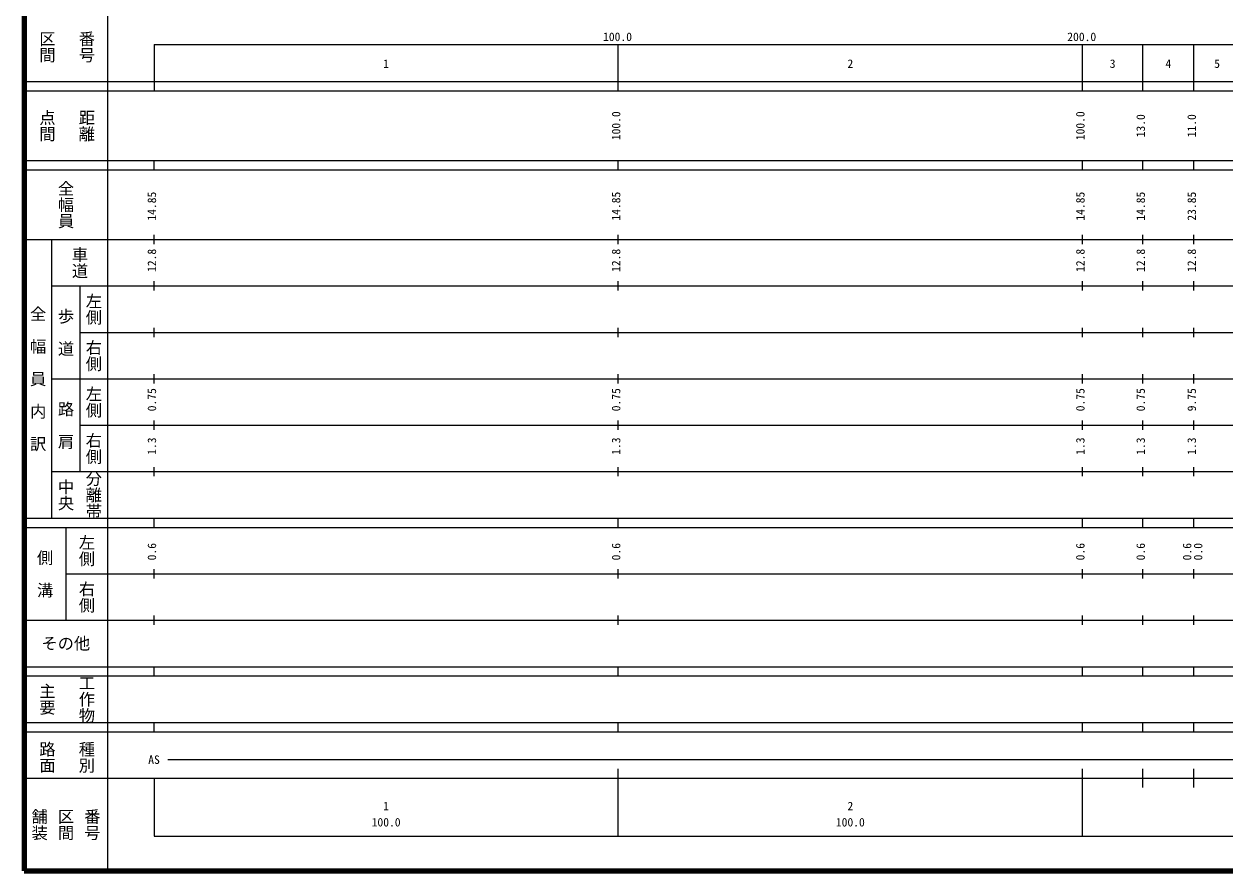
# Model space of a CAD drawing. Units: millimetres on the paper, enlarged 1000 times. Extents: x 40000 to 680000, y 20000 to 380000.
# Drawn here: x 40000 to 298701, y 20000 to 202409 of the extents above; entities that cross this region are included whole.
import ezdxf
from ezdxf.enums import TextEntityAlignment as Align

# ---------------------------------------------------------------- set-up
doc = ezdxf.new("R2010")
doc.units = ezdxf.units.MM
doc.header["$LTSCALE"] = 1000
doc.layers.add('M-TTL', color=2, linetype='Continuous', lineweight=140)
doc.layers.add('M-TTL-BAND', color=7, linetype='Continuous', lineweight=25)
doc.styles.add('@ＭＳ ゴシック', font='')
doc.styles.add('ＭＳ ゴシック', font='')
doc.styles.get('@ＭＳ ゴシック').set_extended_font_data('@MS Gothic')
doc.styles.get('ＭＳ ゴシック').set_extended_font_data('MS Gothic')

msp = doc.modelspace()

# ---------------------------------------------------------------- linework, layer by layer
at = {"layer": 'M-TTL'}
for p, q in [((40000, 380000), (40000, 20000)), ((40000, 20000), (680000, 20000))]:
    msp.add_line(p, q, dxfattribs=at)
at = {"layer": 'M-TTL-BAND'}
for p, q in [((58000, 370000), (58000, 20000)), ((68000, 198000), (579000, 198000)), ((68000, 198000), (68000, 188000)), ((168000, 188000), (168000, 198000)), ((268000, 188000), (268000, 198000)), ((281000, 188000), (281000, 198000)), ((292000, 188000), (292000, 198000)), ((40000, 190000), (579000, 190000)), ((40000, 188000), (579000, 188000)), ((40000, 173000), (579000, 173000)), ((40000, 171000), (579000, 171000)), ((68000, 171000), (68000, 173000)), ((168000, 171000), (168000, 173000)), ((268000, 171000), (268000, 173000)), ((281000, 171000), (281000, 173000)), ((292000, 171000), (292000, 173000)), ((40000, 156000), (579000, 156000)), ((46000, 96000), (46000, 156000)), ((68000, 155000), (68000, 157000)), ((168000, 155000), (168000, 157000)), ((268000, 155000), (268000, 157000)), ((281000, 155000), (281000, 157000)), ((292000, 155000), (292000, 157000)), ((46000, 146000), (579000, 146000)), ((52000, 146000), (52000, 106000)), ((68000, 145000), (68000, 147000)), ((168000, 145000), (168000, 147000)), ((268000, 145000), (268000, 147000)), ((281000, 145000), (281000, 147000)), ((292000, 145000), (292000, 147000)), ((52000, 136000), (579000, 136000)), ((68000, 135000), (68000, 137000)), ((168000, 135000), (168000, 137000)), ((268000, 135000), (268000, 137000)), ((281000, 135000), (281000, 137000)), ((292000, 135000), (292000, 137000)), ((68000, 125000), (68000, 127000)), ((168000, 125000), (168000, 127000)), ((268000, 125000), (268000, 127000)), ((281000, 125000), (281000, 127000)), ((292000, 125000), (292000, 127000)), ((46000, 126000), (579000, 126000)), ((68000, 115000), (68000, 117000)), ((168000, 115000), (168000, 117000)), ((268000, 115000), (268000, 117000)), ((281000, 115000), (281000, 117000)), ((292000, 115000), (292000, 117000)), ((52000, 116000), (579000, 116000)), ((68000, 105000), (68000, 107000)), ((168000, 105000), (168000, 107000)), ((268000, 105000), (268000, 107000)), ((281000, 105000), (281000, 107000)), ((292000, 105000), (292000, 107000)), ((46000, 106000), (579000, 106000)), ((40000, 96000), (579000, 96000)), ((68000, 94000), (68000, 96000)), ((168000, 94000), (168000, 96000)), ((268000, 94000), (268000, 96000)), ((281000, 94000), (281000, 96000)), ((292000, 94000), (292000, 96000)), ((40000, 94000), (579000, 94000)), ((49000, 94000), (49000, 74000)), ((49000, 84000), (579000, 84000)), ((68000, 83000), (68000, 85000)), ((168000, 83000), (168000, 85000)), ((268000, 83000), (268000, 85000)), ((281000, 83000), (281000, 85000)), ((292000, 83000), (292000, 85000)), ((40000, 74000), (579000, 74000)), ((68000, 73000), (68000, 75000)), ((168000, 73000), (168000, 75000)), ((268000, 73000), (268000, 75000)), ((281000, 73000), (281000, 75000)), ((292000, 73000), (292000, 75000)), ((40000, 64000), (579000, 64000)), ((68000, 62000), (68000, 64000)), ((168000, 62000), (168000, 64000)), ((268000, 62000), (268000, 64000)), ((281000, 62000), (281000, 64000)), ((292000, 62000), (292000, 64000)), ((40000, 62000), (579000, 62000)), ((40000, 52000), (579000, 52000)), ((68000, 50000), (68000, 52000)), ((168000, 50000), (168000, 52000)), ((268000, 50000), (268000, 52000)), ((281000, 50000), (281000, 52000)), ((292000, 50000), (292000, 52000)), ((40000, 50000), (579000, 50000)), ((71000, 44000), (565000, 44000)), ((168000, 27500), (168000, 42000)), ((268000, 27500), (268000, 42000)), ((281000, 38000), (281000, 42000)), ((292000, 38000), (292000, 42000)), ((40000, 40000), (579000, 40000)), ((68000, 40000), (68000, 27500)), ((68000, 27500), (579000, 27500))]:
    msp.add_line(p, q, dxfattribs=at)

# ---------------------------------------------------------------- texts
at = {"layer": 'M-TTL-BAND', "style": '@ＭＳ ゴシック'}
for s, p in [('区間', (45000, 197500)), ('番号', (53500, 197500)), ('点間', (45000, 180500)), ('距離', (53500, 180500)), ('全幅員', (49000, 163500)), ('車道', (52000, 151000)), ('左側', (55000, 141000)), ('全\u3000幅\u3000員\u3000内\u3000訳', (43000, 126000)), ('歩\u3000道', (49000, 136000)), ('右側', (55000, 131000)), ('左側', (55000, 121000)), ('路\u3000肩', (49000, 116000)), ('右側', (55000, 111000)), ('中央', (49000, 101000)), ('分離帯', (55000, 101000)), ('左側', (53500, 89000)), ('側\u3000溝', (44500, 84000)), ('右側', (53500, 79000)), ('主要', (45000, 57000)), ('工作物', (53500, 57000)), ('路面', (45000, 44500)), ('種別', (53500, 44500)), ('舗装', (43333, 30000)), ('区間', (49000, 30000)), ('番号', (54667, 30000))]:
    msp.add_text(s, height=2566, rotation=270, dxfattribs=at).set_placement(p, align=Align.MIDDLE_CENTER)
at = {"layer": 'M-TTL-BAND', "style": 'ＭＳ ゴシック'}
for s, p in [('100.0', (167844, 198195)), ('200.0', (267844, 198195)), ('1', (118000, 192405)), ('2', (218000, 192405)), ('3', (274500, 192405)), ('4', (286500, 192405)), ('5', (297000, 192405)), ('AS', (68000, 42500)), ('1', (118000, 32523)), ('2', (218000, 32523)), ('100.0', (118000, 29033)), ('100.0', (218000, 29033))]:
    msp.add_text(s, height=1833, dxfattribs=at).set_placement(p, align=Align.BOTTOM_CENTER)
for s, p in [('100.0', (169000, 180500)), ('100.0', (269000, 180500)), ('13.0', (282000, 180500)), ('11.0', (293000, 180500)), ('14.85', (69000, 163174)), ('14.85', (169000, 163174)), ('14.85', (269000, 163174)), ('14.85', (282000, 163174)), ('23.85', (293000, 163174)), ('12.8', (69000, 151500)), ('12.8', (169000, 151500)), ('12.8', (269000, 151500)), ('12.8', (282000, 151500)), ('12.8', (293000, 151500)), ('0.75', (69000, 121500)), ('0.75', (169000, 121500)), ('0.75', (269000, 121500)), ('0.75', (282000, 121500)), ('9.75', (293000, 121500)), ('1.3', (69000, 111500)), ('1.3', (169000, 111500)), ('1.3', (269000, 111500)), ('1.3', (282000, 111500)), ('1.3', (293000, 111500)), ('0.6', (69000, 88764)), ('0.6', (169000, 88764)), ('0.6', (269000, 88764)), ('0.6', (282000, 88764)), ('0.6', (292000, 88764)), ('0.0', (294370, 88764))]:
    msp.add_text(s, height=1833, rotation=90, dxfattribs=at).set_placement(p, align=Align.BOTTOM_CENTER)
msp.add_text('その他', height=2566, dxfattribs=at).set_placement((49000, 69000), align=Align.MIDDLE_CENTER)

doc.saveas('drawing.dxf')
